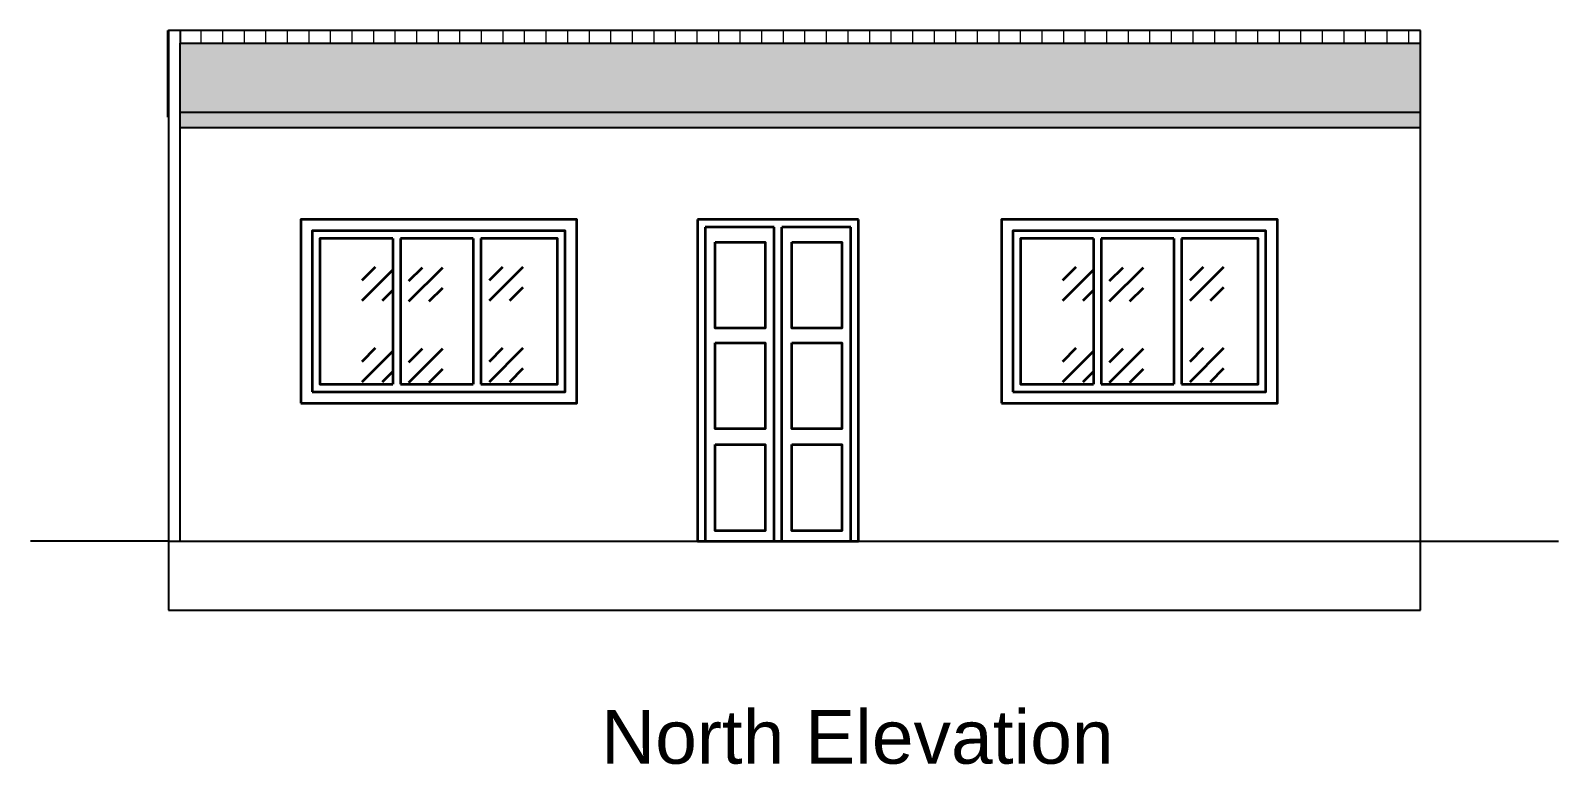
# Model space of a CAD drawing. Header units: inches. Extents: x 380359 to 404964, y -48881 to -44155.
# Drawn here: x 403374.9 to 403773.4, y -46971.7 to -46780.1 of the extents above; entities that cross this region are included whole.
import ezdxf

# ---------------------------------------------------------------- set-up
doc = ezdxf.new("R2010")
doc.units = ezdxf.units.IN
doc.header["$LTSCALE"] = 2
doc.header["$MEASUREMENT"] = 0
doc.layers.get('0').update_dxf_attribs({"linetype": 'CONTINUOUS'})
doc.layers.add('door', color=20, linetype='CONTINUOUS', lineweight=35)
doc.layers.add('steps', color=253, linetype='CONTINUOUS', lineweight=20)
doc.styles.get("Standard").update_dxf_attribs({"font": 'ARIALN.TTF'})

msp = doc.modelspace()

# ---------------------------------------------------------------- hatches: boundary and pattern name
at = {"layer": 'door', "ltscale": 0.5}
h = msp.add_hatch(dxfattribs=at)
h.set_pattern_fill('GOST_GLASS', color=256, scale=2.5)
h.set_pattern_definition([(45, (40948.9, -16197.538), (21.21320344, 0), [12.5, -17.5]), (45, (40954.204, -16197.538), (21.21320344, 0), [5, -25]), (45, (40948.9, -16192.235), (21.21320344, 0), [5, -25])])
h.paths.add_polyline_path([(403469.36, -46834.41), (403450.36, -46834.41), (403450.36, -46872.41), (403469.36, -46872.41)])
h = msp.add_hatch(dxfattribs=at)
h.set_pattern_fill('GOST_GLASS', color=256, scale=2.5)
h.set_pattern_definition([(45, (40939.9, -16197.723), (21.21320344, 0), [12.5, -17.5]), (45, (40945.204, -16197.723), (21.21320344, 0), [5, -25]), (45, (40939.9, -16192.42), (21.21320344, 0), [5, -25])])
h.paths.add_polyline_path([(403490.36, -46834.59), (403471.36, -46834.41), (403471.36, -46872.41), (403490.36, -46872.59)])
h = msp.add_hatch(dxfattribs=at)
h.set_pattern_fill('GOST_GLASS', color=256, scale=2.5)
h.set_pattern_definition([(45, (40960.9, -16197.538), (21.21320344, 0), [12.5, -17.5]), (45, (40966.204, -16197.538), (21.21320344, 0), [5, -25]), (45, (40960.9, -16192.235), (21.21320344, 0), [5, -25])])
h.paths.add_polyline_path([(403512.36, -46834.41), (403492.36, -46834.41), (403492.36, -46872.41), (403512.36, -46872.41)])
h = msp.add_hatch(dxfattribs=at)
h.set_pattern_fill('GOST_GLASS', color=256, scale=2.5)
h.set_pattern_definition([(45, (41131.665, -16197.538), (21.21320344, 0), [12.5, -17.5]), (45, (41136.968, -16197.538), (21.21320344, 0), [5, -25]), (45, (41131.665, -16192.235), (21.21320344, 0), [5, -25])])
h.paths.add_polyline_path([(403652.12, -46834.41), (403633.12, -46834.41), (403633.12, -46872.41), (403652.12, -46872.41)])
h = msp.add_hatch(dxfattribs=at)
h.set_pattern_fill('GOST_GLASS', color=256, scale=2.5)
h.set_pattern_definition([(45, (41122.665, -16197.723), (21.21320344, 0), [12.5, -17.5]), (45, (41127.968, -16197.723), (21.21320344, 0), [5, -25]), (45, (41122.665, -16192.42), (21.21320344, 0), [5, -25])])
h.paths.add_polyline_path([(403673.12, -46834.59), (403654.12, -46834.41), (403654.12, -46872.41), (403673.12, -46872.59)])
h = msp.add_hatch(dxfattribs=at)
h.set_pattern_fill('GOST_GLASS', color=256, scale=2.5)
h.set_pattern_definition([(45, (41143.665, -16197.538), (21.21320344, 0), [12.5, -17.5]), (45, (41148.968, -16197.538), (21.21320344, 0), [5, -25]), (45, (41143.665, -16192.235), (21.21320344, 0), [5, -25])])
h.paths.add_polyline_path([(403695.12, -46834.41), (403675.12, -46834.41), (403675.12, -46872.41), (403695.12, -46872.41)])
at = {"layer": 'steps', "ltscale": 0.3}
h = msp.add_hatch(dxfattribs=at)
h.set_pattern_fill('ANSI31', scale=45, angle=45)
h.paths.add_polyline_path([(403410.86, -46780.12), (403410.65, -46780.12), (403410.65, -46802.69), (403410.86, -46802.69)])
h = msp.add_hatch(dxfattribs=at)
h.set_pattern_fill('ANSI31', scale=45, angle=45)
h.paths.add_polyline_path([(403737.43, -46780.12), (403413.9, -46780.12), (403413.9, -46783.41), (403737.43, -46783.41)])
at = {"layer": 'steps', "ltscale": 0.3, "transparency": 33554457}
h = msp.add_hatch(color=7, dxfattribs=at)
h.dxf.hatch_style = 1
h.paths.add_polyline_path([(403737.43, -46783.41), (403413.9, -46783.41), (403413.9, -46801.41), (403737.43, -46801.41)])
h = msp.add_hatch(color=7, dxfattribs=at)
h.dxf.hatch_style = 1
h.paths.add_polyline_path([(403737.43, -46783.41), (403413.9, -46783.41), (403413.9, -46801.41), (403737.43, -46801.41)])
h = msp.add_hatch(color=7, dxfattribs=at)
h.dxf.hatch_style = 1
h.paths.add_polyline_path([(403737.43, -46801.41), (403413.9, -46801.41), (403413.9, -46805.41), (403737.43, -46805.41)])

# ---------------------------------------------------------------- linework, layer by layer
at = {"ltscale": 0.5}
for p, q in [((403410.65, -46802.69), (403410.65, -46780.12)), ((403410.65, -46780.12), (403410.86, -46780.12)), ((403413.9, -46780.12), (403410.86, -46780.12)), ((403410.86, -46780.12), (403410.86, -46913.41)), ((403410.86, -46780.12), (403410.86, -46802.69)), ((403413.9, -46780.12), (403413.9, -46783.41)), ((403737.43, -46780.12), (403413.9, -46780.12)), ((403413.9, -46783.41), (403737.43, -46783.41)), ((403413.9, -46913.41), (403413.9, -46783.41)), ((403737.43, -46783.41), (403737.43, -46780.12)), ((403737.43, -46913.41), (403737.43, -46783.41)), ((403410.65, -46802.69), (403410.86, -46802.69)), ((403413.9, -46801.41), (403737.43, -46801.41)), ((403413.9, -46805.41), (403737.43, -46805.41)), ((403410.86, -46913.41), (403374.86, -46913.41)), ((403410.86, -46913.41), (403737.43, -46913.41)), ((403410.86, -46913.41), (403410.86, -46931.41)), ((403737.43, -46931.41), (403737.43, -46913.41)), ((403737.43, -46913.41), (403773.43, -46913.41)), ((403410.86, -46931.41), (403737.43, -46931.41))]:
    msp.add_line(p, q, dxfattribs=at)
at = {"layer": 'door', "ltscale": 0.5}
for p, q in [((403548.82, -46829.41), (403548.82, -46913.41)), ((403590.82, -46829.41), (403548.82, -46829.41)), ((403548.82, -46829.41), (403548.82, -46913.41)), ((403590.82, -46829.41), (403548.82, -46829.41)), ((403590.82, -46913.41), (403590.82, -46829.41)), ((403590.82, -46913.41), (403590.82, -46829.41)), ((403469.36, -46834.41), (403469.36, -46872.41)), ((403471.36, -46834.41), (403471.36, -46872.41)), ((403490.36, -46834.41), (403490.36, -46872.41)), ((403492.36, -46834.41), (403492.36, -46872.41)), ((403550.82, -46831.41), (403550.82, -46913.41)), ((403568.82, -46831.41), (403550.82, -46831.41)), ((403550.82, -46831.41), (403550.82, -46913.41)), ((403568.82, -46831.41), (403550.82, -46831.41)), ((403568.82, -46913.41), (403568.82, -46831.41)), ((403588.82, -46831.41), (403570.82, -46831.41)), ((403588.82, -46831.41), (403570.82, -46831.41)), ((403570.82, -46913.41), (403570.82, -46831.41)), ((403588.82, -46913.41), (403588.82, -46831.41)), ((403588.82, -46913.41), (403588.82, -46831.41)), ((403652.12, -46834.41), (403652.12, -46872.41)), ((403654.12, -46834.41), (403654.12, -46872.41)), ((403673.12, -46834.41), (403673.12, -46872.41)), ((403675.12, -46834.41), (403675.12, -46872.41)), ((403548.82, -46913.41), (403590.82, -46913.41))]:
    msp.add_line(p, q, dxfattribs=at)
for points in [[(403445.36, -46877.41), (403517.36, -46877.41), (403517.36, -46829.41), (403445.36, -46829.41)], [(403628.12, -46877.41), (403700.12, -46877.41), (403700.12, -46829.41), (403628.12, -46829.41)], [(403448.36, -46874.41), (403514.36, -46874.41), (403514.36, -46832.41), (403448.36, -46832.41)], [(403631.12, -46874.41), (403697.12, -46874.41), (403697.12, -46832.41), (403631.12, -46832.41)], [(403553.44, -46835.33), (403566.46, -46835.33), (403566.46, -46857.83), (403553.44, -46857.83)], [(403573.44, -46835.33), (403586.46, -46835.33), (403586.46, -46857.83), (403573.44, -46857.83)], [(403553.44, -46861.63), (403566.46, -46861.63), (403566.46, -46884.13), (403553.44, -46884.13)], [(403573.44, -46861.63), (403586.46, -46861.63), (403586.46, -46884.13), (403573.44, -46884.13)], [(403553.44, -46888.19), (403566.46, -46888.19), (403566.46, -46910.68), (403553.44, -46910.68)], [(403573.44, -46888.19), (403586.46, -46888.19), (403586.46, -46910.68), (403573.44, -46910.68)]]:
    msp.add_lwpolyline(points, close=True, dxfattribs=at)
for points in [[(403469.36, -46834.41), (403450.36, -46834.41), (403450.36, -46872.41), (403469.36, -46872.41)], [(403490.36, -46834.41), (403471.36, -46834.41)], [(403492.36, -46872.41), (403512.36, -46872.41), (403512.36, -46834.41), (403492.36, -46834.41)], [(403652.12, -46834.41), (403633.12, -46834.41), (403633.12, -46872.41), (403652.12, -46872.41)], [(403673.12, -46834.41), (403654.12, -46834.41)], [(403675.12, -46872.41), (403695.12, -46872.41), (403695.12, -46834.41), (403675.12, -46834.41)], [(403471.36, -46872.41), (403490.36, -46872.41)], [(403654.12, -46872.41), (403673.12, -46872.41)]]:
    msp.add_lwpolyline(points, dxfattribs=at)

# ---------------------------------------------------------------- texts
at = {"color": 7, "linetype": 'ByBlock', "lineweight": 5, "insert": (403590.53, -46964.61), "char_height": 14, "width": 235.547, "attachment_point": 5}
msp.add_mtext('{\\fArial CE|b0|i0|c0|p34;North Elevation}', dxfattribs=at)

doc.saveas('drawing.dxf')
